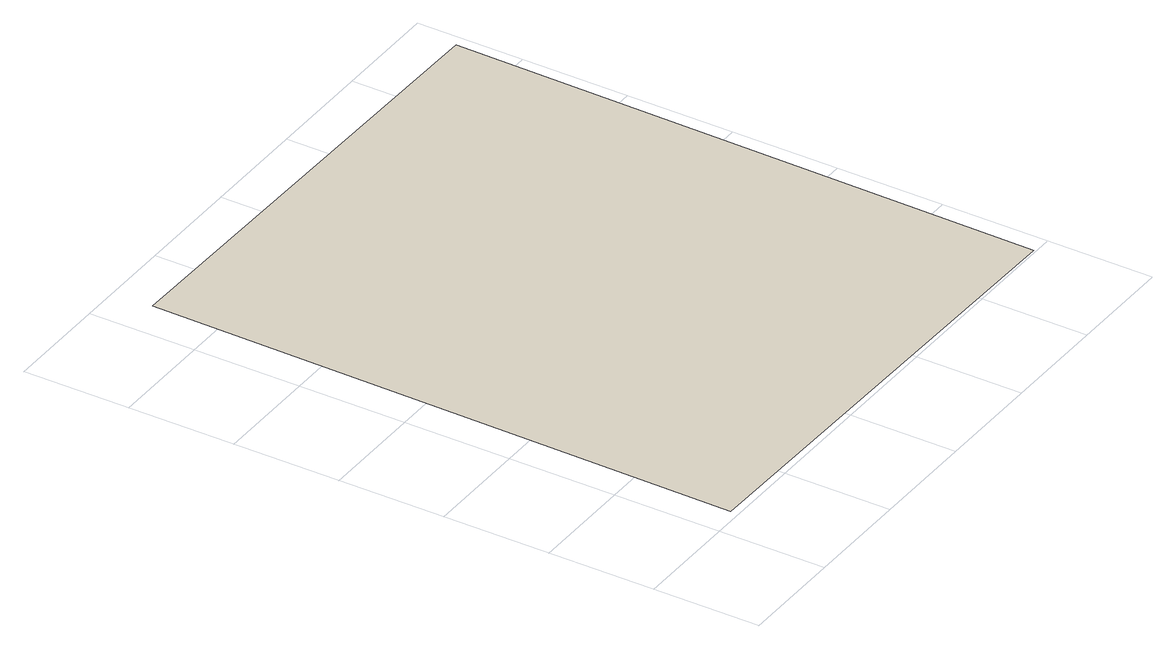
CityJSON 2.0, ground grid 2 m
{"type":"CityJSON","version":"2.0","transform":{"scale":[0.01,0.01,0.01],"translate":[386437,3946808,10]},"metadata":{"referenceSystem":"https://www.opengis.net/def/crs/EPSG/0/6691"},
"CityObjects":{
"building1":{"type":"Building","geometry":[{"type":"MultiSurface","lod":"2","boundaries":[[[0,1,2,3]]],"semantics":{"surfaces":[{"type":"FloorSurface"}],"values":[0]}}]}
},
"vertices":[
[965,4,0],[980,1113,0],[74,1125,0],[60,16,0]
]}
